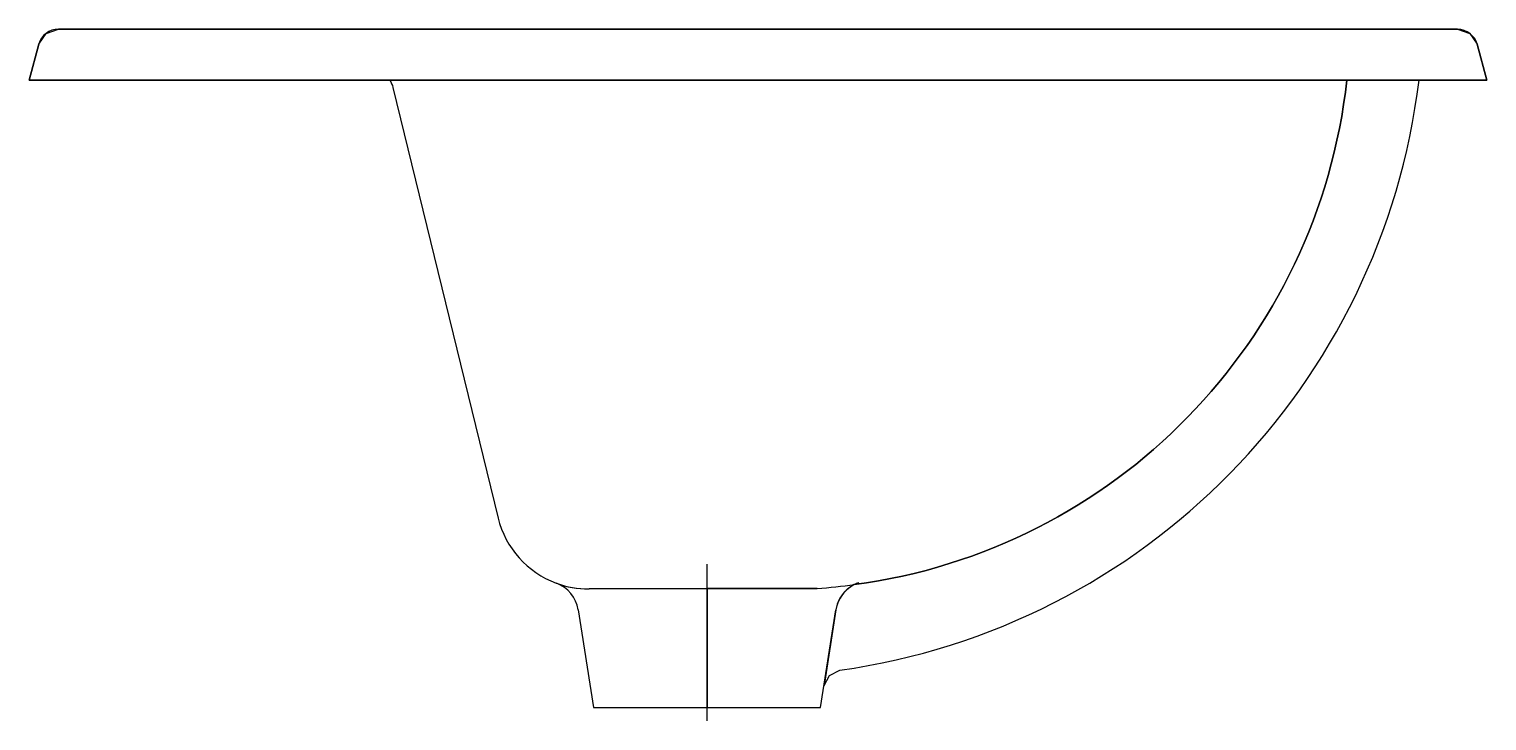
# Model space of a CAD drawing. Extents: x -693.995 to -693.565, y 615.838 to 616.042.
import ezdxf

# ---------------------------------------------------------------- set-up
doc = ezdxf.new("R2010")
doc.units = 0
doc.header["$LTSCALE"] = 0.279999999999983
doc.header["$MEASUREMENT"] = 0
doc.linetypes.add('AXES', pattern=[0.5400000065565109, 0.300000011920929, -0.07999999821186066, 0.07999999821186066, -0.07999999821186066])
doc.layers.get('0').update_dxf_attribs({"linetype": 'CONTINUOUS'})
doc.layers.add('DECA_EIXOS', color=5, linetype='AXES')

msp = doc.modelspace()

# ---------------------------------------------------------------- linework, layer by layer
at = {"linetype": 'CONTINUOUS'}
for p, q in [((-693.9920589697655, 616.0379394589899), (-693.9899159707008, 616.0411466953667)), ((-693.9899159707008, 616.0411466953667), (-693.9862633724915, 616.0423865876008)), ((-693.9862633724915, 616.0423865876008), (-693.98626337198, 616.0423865876008)), ((-693.98626337198, 616.0423865876008), (-693.5735946865988, 616.0423865524341)), ((-693.5735946865997, 616.0423865524341), (-693.5699841130463, 616.0410920121095)), ((-693.5699841130463, 616.0410920121095), (-693.5677991502655, 616.0379395505823)), ((-693.9948865719654, 616.0273866084626), (-693.9920589697655, 616.0379394589899)), ((-693.5677991502655, 616.0379395505823), (-693.5649715634203, 616.0273866084626)), ((-693.5649715634203, 616.0273866084626), (-693.9948865719654, 616.0273866084626)), ((-693.7949683590748, 615.8774437532393), (-693.8297670039515, 615.8773596546064)), ((-693.7949683590748, 615.8774437532394), (-693.8297670039433, 615.8773596546064)), ((-693.7624794629174, 615.8775222698533), (-693.7949683590748, 615.8774437532394)), ((-693.7624794629174, 615.8775222698533), (-693.7949683590748, 615.8774437532395)), ((-693.8330020704864, 615.8712306163231), (-693.8284683438156, 615.8423866084626)), ((-693.8330020704864, 615.871230616323), (-693.8284683438156, 615.8423866084626)), ((-693.7614682457295, 615.8423866084626), (-693.7569345530198, 615.8712306025492)), ((-693.7614682457294, 615.8423866084626), (-693.7569345530198, 615.8712306025492)), ((-693.8284683438156, 615.8423866084626), (-693.7949683590748, 615.8423866084624)), ((-693.8284683438156, 615.8423866084626), (-693.7949683590748, 615.8423866084626)), ((-693.7949683590749, 615.8423866084626), (-693.7614682457295, 615.8423866084626)), ((-693.7949683590747, 615.8423866084626), (-693.7614682457294, 615.8423866084626))]:
    msp.add_line(p, q, dxfattribs=at)
at = {"linetype": 'CONTINUOUS', "flags": 128}
for points in [[(-693.5677991502662, 616.0379395505851, 0.3205779577014723), (-693.5735946865987, 616.0423865524341), (-693.98626337198, 616.0423865876008, 0.3394549131044102), (-693.9920589697655, 616.0379394589899), (-693.9948865719654, 616.0273866084626), (-693.5649715634203, 616.0273866084625)], [(-693.5677991502656, 616.0379395505829, 0.3205779578015861), (-693.5735946865988, 616.0423865524341), (-693.98626337198, 616.0423865876008, 0.3394549131003566), (-693.9920589697655, 616.03793945899), (-693.9948865719653, 616.0273866084626), (-693.5649715634204, 616.0273866084626)], [(-693.5677991502657, 616.0379395505832, 0.3205779577855226), (-693.5735946865988, 616.0423865524341), (-693.9862633719802, 616.0423865876008, 0.3394549130991276), (-693.9920589697655, 616.0379394589899), (-693.9948865719653, 616.0273866084626), (-693.5649715634204, 616.0273866084626)], [(-693.6062629531992, 616.0273866084625), (-693.8885410120317, 616.0273866084625, -0.08090562847264746), (-693.8875996134276, 616.0251665724068), (-693.8565929426057, 615.8982458995831, 0.2480573466738707), (-693.8394671084347, 615.8790771813373, -0.002549555109513537), (-693.8393714315531, 615.8790418796195, 0.08813156202163812), (-693.8298999234094, 615.8773593333771), (-693.7949683590747, 615.8774437532394), (-693.7624794629174, 615.8775222698533, 0.0163353983361058), (-693.7515186184061, 615.8786268116563, -0.03522882105427057), (-693.7502180617283, 615.8791647190899, 0.03522882104527168), (-693.7515186184057, 615.8786268116564, 0.3448815239400085)], [(-693.6062629531991, 616.0273866084625), (-693.8885410120317, 616.0273866084625, -0.08090481412050571), (-693.8875996191878, 616.0251665959851), (-693.8565929426039, 615.8982458995758, 0.248057346694396), (-693.8394671084257, 615.879077181334, -0.002549554727292759), (-693.8393714315583, 615.8790418796216, 0.08813156214787024), (-693.8298999234012, 615.8773593333771), (-693.7949683590748, 615.8774437532394), (-693.7624794629166, 615.8775222698533, 0.01633539833511579), (-693.751518618406, 615.8786268116564, -0.01442853758042478), (-693.7509950306987, 615.878869318528, 0.01442853757268301), (-693.7515186184056, 615.8786268116564, 0.3448815239400085)], [(-693.5849722041158, 616.0273866084625), (-693.6062629531992, 616.0273866084625, -0.3448815239400085), (-693.7515186184057, 615.8786268116564, 0.2426747744764382), (-693.7569345530198, 615.871230602549), (-693.7604416323154, 615.8489180681661), (-693.7588804963734, 615.8518841247602), (-693.7557868254714, 615.8534092459035, 0.3400011066338915)], [(-693.5849722041158, 616.0273866084625), (-693.6062629531991, 616.0273866084625, -0.3448815239395066), (-693.7515186184053, 615.8786268116564, 0.1991841440977345), (-693.7565426706929, 615.8728401458881, 0.04148535417559809), (-693.7569345530198, 615.8712306025492), (-693.7604416323154, 615.8489180681656), (-693.7588804963735, 615.8518841247602), (-693.7557868254714, 615.8534092459035, 0.3400011066338915)]]:
    msp.add_lwpolyline(points, format="xyb", close=True, dxfattribs=at)
at = {"linetype": 'CONTINUOUS'}
for centre, radius, start, end in [((-693.8298999234062, 615.904859447818), 0.02750011444092487, 249.8537859084275, 270.2769353356367), ((-693.8428808041434, 615.8696778682282), 0.01000002026561475, 8.932716393967372, 69.45539076352186), ((-693.8298999234057, 615.904859447818), 0.02750011444096223, 249.8537858723862, 270.2769353517432), ((-693.8428808041434, 615.8696778682282), 0.01000002026560481, 8.932716393323895, 69.45539086019144), ((-693.7738986447994, 616.0457765985306), 0.1686413852928071, 273.8826290195352, 277.6260935933656), ((-693.7738986448, 616.0457765985304), 0.1686413852927326, 273.8826290197691, 277.6260935937586), ((-693.7470558377122, 615.8696778682281), 0.01000000000007306, 116.5051383068585, 171.0673452424905), ((-693.7470558377123, 615.869677868228), 0.009999999999978403, 116.5051383033625, 171.0673452417459)]:
    msp.add_arc(centre, radius, start, end, dxfattribs=at)
at = {"layer": 'DECA_EIXOS'}
for p, q in [((-693.7949683590747, 615.8384725764801), (-693.7949683590747, 615.8846340755035)), ((-693.7949683590748, 615.8774437532394), (-693.7949683590749, 615.8423866084626)), ((-693.7949683590748, 615.8423866084624), (-693.7949683590748, 615.8774437532393)), ((-693.7949683590748, 615.8423866084626), (-693.7949683590748, 615.8774437532394)), ((-693.7949683590748, 615.8774437532395), (-693.7949683590747, 615.8423866084626))]:
    msp.add_line(p, q, dxfattribs=at)

doc.saveas('drawing.dxf')
